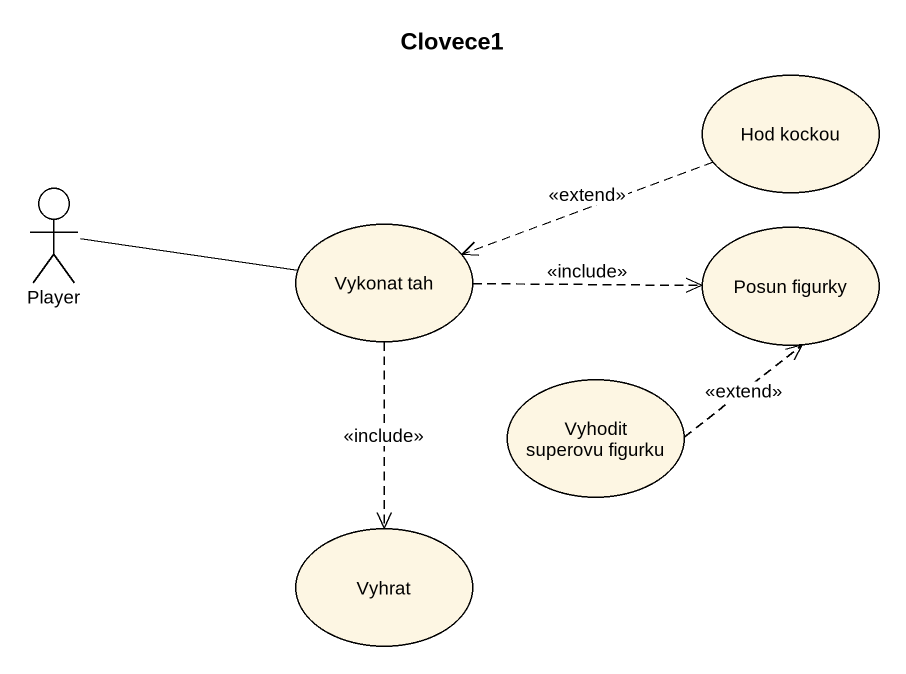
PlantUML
@startuml
title Clovece1
usecase "Hod kockou" as Hod_kockou
actor Player
usecase "Vykonat tah" as Vykonat_tah
usecase "Posun figurky" as Posun_figurky
usecase "Vyhodit superovu figurku" as Vyhodit_superovu_figurku
usecase Vyhrat
Hod_kockou .left.> Vykonat_tah : <<extend>>
Player -right- Vykonat_tah
Vykonat_tah .right.> Posun_figurky : <<include>>
Vykonat_tah ..> Vyhrat : <<include>>
Vyhodit_superovu_figurku .up.> Posun_figurky : <<extend>>
@enduml
